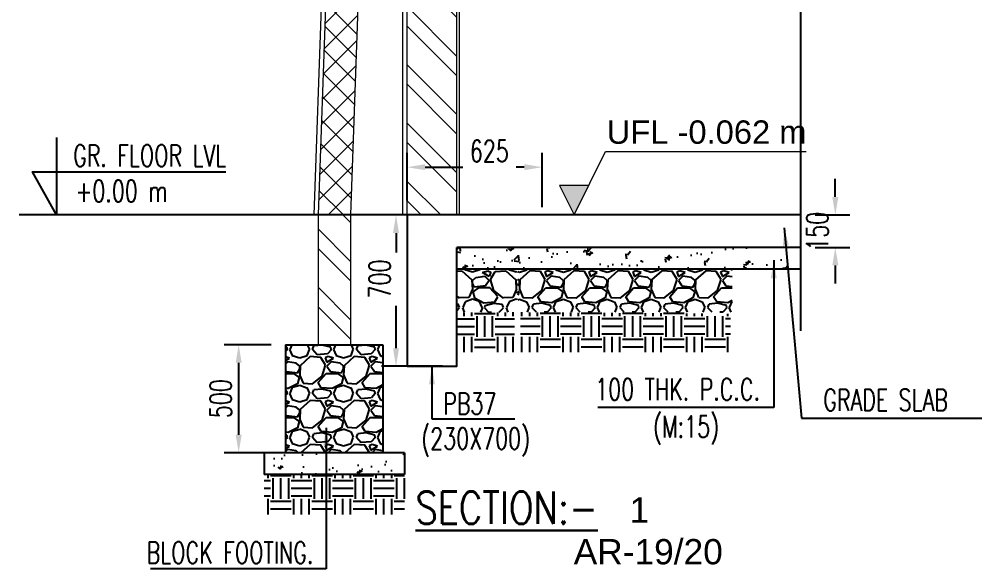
# Model space of a CAD drawing. Header units: millimetres. Extents: x 2659630 to 6742168, y -2425387 to -732288.
# Drawn here: x 3322277 to 3335629, y -1210791 to -1203169 of the extents above; entities that cross this region are included whole.
import ezdxf
from ezdxf.enums import TextEntityAlignment as Align

# ---------------------------------------------------------------- set-up
doc = ezdxf.new("R2010")
doc.units = ezdxf.units.MM
doc.header["$PDMODE"] = 35
doc.header["$PDSIZE"] = -25
for name, color, linetype in [('A-EARTH FILL', 1, 'Continuous'), ('A-RCC LINE', 6, 'Continuous'), ('A-RUBBLE', 1, 'Continuous'), ('S-BEAM NO', 3, 'Continuous'), ('S-BEAM OUTER', 4, 'Continuous'), ('S-BRECK LINE', 8, 'Continuous'), ('S-CONCRET LINE', 4, 'Continuous'), ('S-DIM-1', 5, 'Continuous'), ('S-LEVEL SECTION', 3, 'Continuous'), ('S-PCC', 9, 'Continuous'), ('S-TITIL', 6, 'Continuous')]:
    doc.layers.add(name, color=color, linetype=linetype)
for name, color, linetype, lineweight in [('A-PLASTER', 50, 'Continuous', 0), ('A-WALL', 113, 'Continuous', 9), ('A-WALL-PATT', 111, 'Continuous', 0), ('elevation 02', 2, 'Continuous', 9), ('G-ANNO-DIMS', 111, 'Continuous', 9), ('G-ANNO-SYMB', 111, 'Continuous', 9)]:
    doc.layers.add(name, color=color, linetype=linetype, lineweight=lineweight)
doc.styles.add('Arial_1', font='arial.ttf', dxfattribs={"height": 98.353293})
doc.styles.add('Arial_5', font='arial.ttf', dxfattribs={"height": 108.188623})
doc.styles.add('ROMANS', font='r.shx', dxfattribs={"width": 0.7})
doc.dimstyles.new('dim33.33', dxfattribs={"dimtxt": 250, "dimasz": 250, "dimexe": 200, "dimexo": 200, "dimgap": 100, "dimtad": 1, "dimdec": 0, "dimlfac": 0.333331, "dimzin": 0, "dimdsep": 46, "dimtxsty": 'ROMANS', "dimcen": 0, "dimclrd": 5, "dimclre": 5, "dimclrt": 4, "dimadec": 0, "dimazin": 0, "dimtfac": 1, "dimtdec": 0, "dimtix": 1, "dimtofl": 0, "dimtmove": 2, "dimatfit": 3, "dimfxl": 1, "dimtolj": 1, "dimtzin": 0, "dimlwd": -1, "dimlwe": -1, "dimarcsym": 0})
pattern_1 = [(45, (4251746.99, -1364390.2), (-168.3798, 168.3798), []), (135, (4251746.99, -1364390.2), (-168.3798, -168.3798), [])]
pattern_2 = [(135, (4251747, -1364390.2), (-404.11153, -404.11153), []), (135, (4251747, -1364120.8), (-404.11153, -404.11153), [])]
pattern_3 = [(90, (5864639.47, -1364450.2), (-285.75, 285.75), [285.75, -285.75]), (90, (5864532.32, -1364450.2), (-285.75, 285.75), [285.75, -285.75]), (90, (5864425.16, -1364450.2), (-285.75, 285.75), [285.75, -285.75]), (180, (5864389.44, -1364414.48), (-285.75, -285.75), [285.75, -285.75]), (180, (5864389.44, -1364307.32), (-285.75, -285.75), [285.75, -285.75]), (180, (5864389.44, -1364200.17), (-285.75, -285.75), [285.75, -285.75])]
pattern_4 = [(228.012787, (2868183.29, -1363840.6), (-4876.8000004, -5486.3999997), [82.01315, -8119.3161]), (184.969741, (2868128.425, -1363901.56), (7315.1999971, 609.6000347), [140.7371, -13932.9717]), (132.510447, (2867988.217, -1363913.75), (6096.0000026, -6705.5999977), [99.2356, -9824.3335]), (267.273689, (2867750.473, -1364066.15), (609.6000013, 12192), [128.1611, -12687.945]), (292.833654, (2867744.377, -1364194.167), (-3048.0000003, 7315.1999999), [125.6721, -12441.55386]), (357.273689, (2867793.145, -1364309.99), (-12192, 609.6000013), [128.1611, -12687.945]), (37.6942405, (2867921.161, -1364316.087), (-7924.7999996, -6096.0000005), [169.4865, -16779.1477]), (72.2553284, (2868055.273, -1364212.455), (4267.2000011, 13411.1999996), [160.0127, -15841.2616]), (121.4295656, (2868104.041, -1364060.055), (-4876.8000007, 7924.7999996), [128.5951, -12730.931]), (175.236358, (2868036.985, -1363950.327), (6705.6, -609.600001), [146.8112, -7193.7449]), (222.397438, (2867890.681, -1363938.135), (-7315.1999998, -6705.60000026), [189.8587, -18796.0254]), (138.814075, (2868353.98, -1364072.247), (-4267.2, 3657.6), [64.8011, -6415.3358]), (171.4692344, (2868305.21, -1364029.575), (7924.8000002, -1219.1999986), [123.2837, -12205.11336]), (225, (2868183.3, -1364011.3), (0, -609.6), [86.21024, -775.89435]), (203.19859, (2868140.62, -1363938.135), (3048, 1219.2), [46.4259, -4596.1494]), (291.80141, (2868097.95, -1363956.42), (-609.6, 1828.8), [65.65575, -3217.1407]), (30.963757, (2868122.33, -1364017.38), (1828.8, 1219.2), [106.6367, -3447.91156]), (161.56505, (2868213.77, -1363962.52), (1219.2, -609.6), [77.1089, -1850.61555]), (16.38954, (2867744.377, -1363956.423), (6096, 1828.8), [108.0211, -10694.1184]), (70.346176, (2867848.01, -1363925.943), (-2438.4000002, -6705.6), [90.62375, -8971.73176]), (293.19859, (2868213.77, -1363840.6), (-1219.2, 3048), [92.8512, -4549.72406]), (343.61046, (2868250.345, -1363925.943), (-6096.0000001, 1828.7999996), [108.0211, -10694.1184]), (339.443955, (2867744.38, -1364334.375), (-3048, 1219.2), [104.16845, -5104.2562]), (294.775141, (2867841.913, -1364370.95), (-3048.0000036, 6705.5999984), [87.2813, -8640.8624]), (66.80141, (2868219.865, -1364450.2), (1219.2, 3048), [92.8512, -4549.72406]), (17.354025, (2868256.44, -1364364.855), (-7924.7999998, -2438.4000005), [102.18786, -10116.5702]), (69.443955, (2867921.16, -1364450.2), (-1219.2, -3048), [52.0842, -5156.34046]), (101.309932, (2868183.29, -1364450.2), (-609.6, 2438.4), [31.0835, -3077.2788]), (165.963757, (2868177.2, -1364419.72), (1828.8, -609.6), [125.6721, -2387.7731]), (186.009006, (2868055.273, -1364389.24), (6096, 609.6000003), [116.4641, -11529.9276]), (303.690068, (2868122.33, -1364072.25), (-609.6, 1219.2), [87.9177, -2110.0263]), (353.1572266, (2868171.097, -1364145.4), (10363.2000001, -1219.1999995), [153.4936, -15195.8422]), (60.945396, (2868323.5, -1364163.687), (-2438.4, -4267.2), [62.762, -6213.45416]), (90, (2868354, -1364108.8), (-609.6, 609.6), [36.576, -573.024]), (120.256437, (2868043.08, -1364370.95), (2438.3999997, -4267.2), [84.6881, -8384.1458]), (48.012787, (2868000.41, -1364297.8), (4876.8000004, 5486.3999996), [164.0263, -8037.3029]), (0, (2868110.14, -1364175.9), (609.6, 609.6), [158.496, -451.104]), (325.3048465, (2868268.633, -1364175.88), (6096.0000023, -4267.1999967), [96.3863, -9542.236]), (254.054604, (2868347.88, -1364230.74), (-609.6, -2438.4), [88.759, -4349.196]), (207.6459754, (2868323.497, -1364316.087), (-11582.4000004, -6095.9999992), [144.5148, -14306.99146]), (175.426079, (2868195.481, -1364383.143), (-7924.8, 609.6), [152.8871, -15135.80315])]
pattern_5 = [(50, (-6034218.6, 1273075.33), (546.554007, -47.817257), [57.15, -628.65]), (355, (-6034218.6, 1273075.33), (-105.728478, 573.16993), [45.72, -502.92]), (100.451, (-6034173.05, 1273071.34), (440.827505, 525.350063), [48.57, -534.27]), (46.1842, (-6034218.6, 1273227.7), (813.237123, -126.126984), [85.725, -942.975]), (96.6356, (-6034150.8, 1273217.2), (712.212703, 742.27667), [72.855, -801.405]), (351.184, (-6034218.6, 1273227.7), (712.21382, 742.27535), [68.58, -754.38]), (21, (-6034142.4, 1273189.63), (454.84464, -306.796556), [57.15, -628.65]), (326, (-6034142.4, 1273189.63), (185.406085, 552.563898), [45.72, -502.92]), (71.4514, (-6034104.5, 1273164.06), (640.249472, 245.768573), [48.57, -534.27]), (37.5, (-6034218.6, 1273075.33), (9.2658098, 253.6651166), [0, -496.824, 0, -510.54, 0, -504.825]), (7.5, (-6034218.6, 1273075.33), (200.4589875, 300.5417245), [0, -291.084, 0, -485.394, 0, -192.405]), (327.5, (-6034388.52, 1273075.33), (406.7717855, -17.186232), [0, -190.5, 0, -594.36, 0, -788.67]), (317.5, (-6034464.72, 1273075.33), (444.387544, 76.279473), [0, -247.65, 0, -394.716, 0, -560.07])]

# ---------------------------------------------------------------- blocks, each defined once
blk = doc.blocks.new('*D2123')
at = {"layer": 'Defpoints', "color": 0, "ltscale": 2500}
for p in [(3333120, -1205884), (3333120, -1206334), (3333598, -1206334)]:
    blk.add_point(p, dxfattribs=at)
at = {"layer": 'S-DIM-1', "color": 5}
for p, q in [((3333598, -1205634), (3333598, -1205384)), ((3333320, -1205884), (3333798, -1205884)), ((3333320, -1206334), (3333798, -1206334)), ((3333598, -1206584), (3333598, -1206834))]:
    blk.add_line(p, q, dxfattribs=at)
at = {"layer": 'S-DIM-1', "color": 5, "ltscale": 2500}
for points in [[(3333556, -1205634), (3333640, -1205634), (3333598, -1205884)], [(3333640, -1206584), (3333556, -1206584), (3333598, -1206334)]]:
    blk.add_solid(points, dxfattribs=at)
at = {"layer": 'S-DIM-1', "color": 4, "ltscale": 2500, "insert": (3333348, -1206109), "char_height": 250, "attachment_point": 5, "rotation": 90, "style": 'ROMANS'}
blk.add_mtext('\\A1;{\\H1.2x;150}', dxfattribs=at)
blk = doc.blocks.new('Spot section')
at = {"layer": 'G-ANNO-DIMS'}
h = blk.add_hatch(color=256, dxfattribs=at)
h.dxf.hatch_style = 1
h.paths.add_polyline_path([(0, 135.6), (67.3, 0), (134.5, 135.6)])
blk.add_lwpolyline([(134.5, 135.6), (0, 135.6), (67.3, 0), (213.2, 294.3), (1141.2, 294.3)], dxfattribs=at)
blk = doc.blocks.new('*D2122')
at = {"layer": 'Defpoints', "color": 0, "ltscale": 2500}
for p in [(3333120, -1205884), (3333120, -1206334), (3333598, -1206334)]:
    blk.add_point(p, dxfattribs=at)
at = {"layer": 'S-DIM-1', "color": 5}
for p, q in [((3333598, -1205634), (3333598, -1205384)), ((3333320, -1205884), (3333798, -1205884)), ((3333320, -1206334), (3333798, -1206334)), ((3333598, -1206584), (3333598, -1206834))]:
    blk.add_line(p, q, dxfattribs=at)
at = {"layer": 'S-DIM-1', "color": 5, "ltscale": 2500}
for points in [[(3333556, -1205634), (3333640, -1205634), (3333598, -1205884)], [(3333640, -1206584), (3333556, -1206584), (3333598, -1206334)]]:
    blk.add_solid(points, dxfattribs=at)
at = {"layer": 'S-DIM-1', "color": 4, "ltscale": 2500, "insert": (3333348, -1206109), "char_height": 250, "attachment_point": 5, "rotation": 90, "style": 'ROMANS'}
blk.add_mtext('\\A1;{\\H1.2x;150}', dxfattribs=at)
blk = doc.blocks.new('*D2121')
at = {"layer": 'Defpoints', "color": 0, "ltscale": 2500}
for p in [(3329533, -1205221), (3327658, -1205884), (3329533, -1205974)]:
    blk.add_point(p, dxfattribs=at)
at = {"layer": 'S-DIM-1', "color": 5}
for p, q in [((3327658, -1205684), (3327658, -1205021)), ((3329533, -1205774), (3329533, -1205021)), ((3327908, -1205221), (3328429, -1205221)), ((3329283, -1205221), (3329169, -1205221))]:
    blk.add_line(p, q, dxfattribs=at)
at = {"layer": 'S-DIM-1', "color": 5, "ltscale": 2500}
for points in [[(3327908, -1205179), (3327908, -1205262), (3327658, -1205221)], [(3329283, -1205262), (3329283, -1205179), (3329533, -1205221)]]:
    blk.add_solid(points, dxfattribs=at)
at = {"layer": 'S-DIM-1', "color": 4, "ltscale": 2500, "insert": (3328799, -1204996), "char_height": 250, "attachment_point": 5, "style": 'ROMANS'}
blk.add_mtext('\\A1;{\\H1.2x;625}', dxfattribs=at)
blk = doc.blocks.new('*D2120')
at = {"layer": 'Defpoints', "color": 0, "ltscale": 2500}
for p in [(3328348, -1205884), (3327504, -1207983), (3328348, -1207983)]:
    blk.add_point(p, dxfattribs=at)
at = {"layer": 'S-DIM-1', "color": 5}
for p, q in [((3328148, -1205884), (3327304, -1205884)), ((3327504, -1206134), (3327504, -1206402)), ((3327504, -1207733), (3327504, -1207142)), ((3328148, -1207983), (3327304, -1207983))]:
    blk.add_line(p, q, dxfattribs=at)
at = {"layer": 'S-DIM-1', "color": 5, "ltscale": 2500}
for points in [[(3327545, -1206134), (3327462, -1206134), (3327504, -1205884)], [(3327462, -1207733), (3327545, -1207733), (3327504, -1207983)]]:
    blk.add_solid(points, dxfattribs=at)
at = {"layer": 'S-DIM-1', "color": 4, "ltscale": 2500, "insert": (3327279, -1206772), "char_height": 250, "attachment_point": 5, "rotation": 90, "style": 'ROMANS'}
blk.add_mtext('\\A1;{\\H1.2x;700}', dxfattribs=at)
blk = doc.blocks.new('*D2117')
at = {"layer": 'Defpoints', "color": 0, "ltscale": 2500}
for p in [(3329533, -1205221), (3327658, -1205884), (3329533, -1205974)]:
    blk.add_point(p, dxfattribs=at)
at = {"layer": 'S-DIM-1', "color": 5}
for p, q in [((3327658, -1205684), (3327658, -1205021)), ((3329533, -1205774), (3329533, -1205021)), ((3327908, -1205221), (3328429, -1205221)), ((3329283, -1205221), (3329169, -1205221))]:
    blk.add_line(p, q, dxfattribs=at)
at = {"layer": 'S-DIM-1', "color": 5, "ltscale": 2500}
for points in [[(3327908, -1205179), (3327908, -1205262), (3327658, -1205221)], [(3329283, -1205262), (3329283, -1205179), (3329533, -1205221)]]:
    blk.add_solid(points, dxfattribs=at)
at = {"layer": 'S-DIM-1', "color": 4, "ltscale": 2500, "insert": (3328799, -1204996), "char_height": 250, "attachment_point": 5, "style": 'ROMANS'}
blk.add_mtext('\\A1;{\\H1.2x;625}', dxfattribs=at)
blk = doc.blocks.new('*D2114')
at = {"layer": 'Defpoints', "color": 0, "ltscale": 2500}
for p in [(3333120, -1205884), (3333120, -1206334), (3333598, -1206334)]:
    blk.add_point(p, dxfattribs=at)
at = {"layer": 'S-DIM-1', "color": 5}
for p, q in [((3333598, -1205634), (3333598, -1205384)), ((3333320, -1205884), (3333798, -1205884)), ((3333320, -1206334), (3333798, -1206334)), ((3333598, -1206584), (3333598, -1206834))]:
    blk.add_line(p, q, dxfattribs=at)
at = {"layer": 'S-DIM-1', "color": 5, "ltscale": 2500}
for points in [[(3333556, -1205634), (3333640, -1205634), (3333598, -1205884)], [(3333640, -1206584), (3333556, -1206584), (3333598, -1206334)]]:
    blk.add_solid(points, dxfattribs=at)
at = {"layer": 'S-DIM-1', "color": 4, "ltscale": 2500, "insert": (3333348, -1206109), "char_height": 250, "attachment_point": 5, "rotation": 90, "style": 'ROMANS'}
blk.add_mtext('\\A1;{\\H1.2x;150}', dxfattribs=at)
blk = doc.blocks.new('*D2111')
at = {"layer": 'Defpoints', "color": 0, "ltscale": 2500}
for p in [(3329533, -1205221), (3327658, -1205884), (3329533, -1205974)]:
    blk.add_point(p, dxfattribs=at)
at = {"layer": 'S-DIM-1', "color": 5}
for p, q in [((3327658, -1205684), (3327658, -1205021)), ((3329533, -1205774), (3329533, -1205021)), ((3327908, -1205221), (3328429, -1205221)), ((3329283, -1205221), (3329169, -1205221))]:
    blk.add_line(p, q, dxfattribs=at)
at = {"layer": 'S-DIM-1', "color": 5, "ltscale": 2500}
for points in [[(3327908, -1205179), (3327908, -1205262), (3327658, -1205221)], [(3329283, -1205262), (3329283, -1205179), (3329533, -1205221)]]:
    blk.add_solid(points, dxfattribs=at)
at = {"layer": 'S-DIM-1', "color": 4, "ltscale": 2500, "insert": (3328799, -1204996), "char_height": 250, "attachment_point": 5, "style": 'ROMANS'}
blk.add_mtext('\\A1;{\\H1.2x;625}', dxfattribs=at)
blk = doc.blocks.new('*D2124')
at = {"layer": 'Defpoints', "color": 0, "ltscale": 2500}
for p in [(3325973, -1207683), (3325321, -1209183), (3325973, -1209183)]:
    blk.add_point(p, dxfattribs=at)
at = {"layer": 'S-DIM-1', "color": 5}
for p, q in [((3325773, -1207683), (3325121, -1207683)), ((3325321, -1207933), (3325321, -1208933)), ((3325773, -1209183), (3325121, -1209183))]:
    blk.add_line(p, q, dxfattribs=at)
at = {"layer": 'S-DIM-1', "color": 5, "ltscale": 2500}
for points in [[(3325363, -1207933), (3325280, -1207933), (3325321, -1207683)], [(3325280, -1208933), (3325363, -1208933), (3325321, -1209183)]]:
    blk.add_solid(points, dxfattribs=at)
at = {"layer": 'S-DIM-1', "color": 4, "ltscale": 2500, "insert": (3325071, -1208433), "char_height": 250, "attachment_point": 5, "rotation": 90, "style": 'ROMANS'}
blk.add_mtext('\\A1;{\\H1.2x;500}', dxfattribs=at)

msp = doc.modelspace()

# ---------------------------------------------------------------- hatches: boundary and pattern name
at = {"layer": 'A-EARTH FILL'}
h = msp.add_hatch(dxfattribs=at)
h.set_pattern_fill('EARTH', color=256, scale=45, angle=90)
h.set_pattern_definition([(90, (793740.93, -1364450.2), (285.75, 285.75), [285.75, -285.75]), (90, (793848.08, -1364450.2), (285.75, 285.75), [285.75, -285.75]), (90, (793955.24, -1364450.2), (285.75, 285.75), [285.75, -285.75]), (0, (793990.96, -1364414.48), (285.75, -285.75), [285.75, -285.75]), (0, (793990.96, -1364307.32), (285.75, -285.75), [285.75, -285.75]), (0, (793990.96, -1364200.17), (285.75, -285.75), [285.75, -285.75])])
h.paths.add_polyline_path([(3328347.969, -1207239.604), (3329147.975, -1207233.972), (3329147.975, -1207787.318), (3328347.969, -1207787.318)])
h = msp.add_hatch(dxfattribs=at)
h.set_pattern_fill('EARTH', color=256, scale=45, angle=90)
h.set_pattern_definition(pattern_3)
h.paths.add_polyline_path([(3332142.424, -1207787.318), (3332142.424, -1207254.458), (3329232.424, -1207233.972), (3329232.424, -1207787.318)])
h = msp.add_hatch(dxfattribs=at)
h.set_pattern_fill('EARTH', color=256, scale=45, angle=90)
h.set_pattern_definition(pattern_3)
h.paths.add_polyline_path([(3332142.424, -1207787.318), (3332142.424, -1207254.458), (3329232.424, -1207233.972), (3329232.424, -1207787.318)])
h = msp.add_hatch(dxfattribs=at)
h.set_pattern_fill('EARTH', color=256, scale=45, angle=90)
h.set_pattern_definition(pattern_3)
h.paths.add_polyline_path([(3332142.424, -1207787.318), (3332142.424, -1207254.458), (3329232.424, -1207233.972), (3329232.424, -1207787.318)])
h = msp.add_hatch(dxfattribs=at)
h.set_pattern_fill('EARTH', color=256, scale=45, angle=90)
h.set_pattern_definition([(90, (5859188.36, -1366699.26), (-285.75, 285.75), [285.75, -285.75]), (90, (5859081.2, -1366699.26), (-285.75, 285.75), [285.75, -285.75]), (90, (5858974.05, -1366699.26), (-285.75, 285.75), [285.75, -285.75]), (180, (5858938.33, -1366663.54), (-285.75, -285.75), [285.75, -285.75]), (180, (5858938.33, -1366556.4), (-285.75, -285.75), [285.75, -285.75]), (180, (5858938.33, -1366449.23), (-285.75, -285.75), [285.75, -285.75])])
h.paths.add_polyline_path([(3327623.352, -1209483.036), (3325673.081, -1209483.036), (3325673.081, -1210036.381), (3327623.352, -1210036.381)])
at = {"layer": 'A-RUBBLE'}
h = msp.add_hatch(dxfattribs=at)
h.set_pattern_fill('GRAVEL', color=256, scale=24, angle=180)
h.set_pattern_definition([(311.987213, (3790197.11, -1363840.6), (4876.8000004, -5486.3999997), [82.01315, -8119.3161]), (355.030259, (3790251.973, -1363901.56), (-7315.1999971, 609.6000347), [140.7371, -13932.9717]), (47.489553, (3790392.18, -1363913.75), (-6096.0000026, -6705.5999977), [99.2356, -9824.3335]), (272.726311, (3790629.925, -1364066.15), (-609.6000013, 12192), [128.1611, -12687.945]), (247.166346, (3790636.02, -1364194.167), (3048.0000003, 7315.1999999), [125.6721, -12441.55386]), (182.726311, (3790587.253, -1364309.99), (12192, 609.6000013), [128.1611, -12687.945]), (142.3057595, (3790459.237, -1364316.087), (7924.7999996, -6096.0000005), [169.4865, -16779.1477]), (107.7446716, (3790325.125, -1364212.455), (-4267.2000011, 13411.1999996), [160.0127, -15841.2616]), (58.5704344, (3790276.357, -1364060.055), (4876.8000007, 7924.7999996), [128.5951, -12730.931]), (4.763642, (3790343.413, -1363950.327), (-6705.6, -609.600001), [146.8112, -7193.7449]), (317.602562, (3790489.717, -1363938.135), (7315.1999998, -6705.60000026), [189.8587, -18796.0254]), (41.185925, (3790026.42, -1364072.247), (4267.2, 3657.6), [64.8011, -6415.3358]), (8.5307656, (3790075.19, -1364029.575), (-7924.8000002, -1219.1999986), [123.2837, -12205.11336]), (315, (3790197.1, -1364011.3), (0, -609.6), [86.21024, -775.89435]), (336.80141, (3790239.78, -1363938.135), (-3048, 1219.2), [46.4259, -4596.1494]), (248.19859, (3790282.45, -1363956.42), (609.6, 1828.8), [65.65575, -3217.1407]), (149.036243, (3790258.07, -1364017.38), (-1828.8, 1219.2), [106.6367, -3447.91156]), (18.43495, (3790166.63, -1363962.52), (-1219.2, -609.6), [77.1089, -1850.61555]), (163.61046, (3790636.02, -1363956.423), (-6096, 1828.8), [108.0211, -10694.1184]), (109.653824, (3790532.39, -1363925.943), (2438.4000002, -6705.6), [90.62375, -8971.7318]), (246.80141, (3790166.63, -1363840.6), (1219.2, 3048), [92.8512, -4549.72406]), (196.38954, (3790130.053, -1363925.943), (6096.0000001, 1828.7999996), [108.0211, -10694.1184]), (200.556045, (3790636.02, -1364334.375), (3048, 1219.2), [104.16845, -5104.2562]), (245.224859, (3790538.485, -1364370.95), (3048.0000036, 6705.5999984), [87.2813, -8640.8624]), (113.19859, (3790160.53, -1364450.2), (-1219.2, 3048), [92.8512, -4549.72406]), (162.645975, (3790123.957, -1364364.855), (7924.7999998, -2438.4000005), [102.18786, -10116.5702]), (110.556045, (3790459.24, -1364450.2), (1219.2, -3048), [52.0842, -5156.34046]), (78.690068, (3790197.11, -1364450.2), (609.6, 2438.4), [31.0835, -3077.2788]), (14.036243, (3790203.2, -1364419.72), (-1828.8, -609.6), [125.6721, -2387.7731]), (353.990994, (3790325.125, -1364389.24), (-6096, 609.6000003), [116.4641, -11529.9276]), (236.309932, (3790258.07, -1364072.25), (609.6, 1219.2), [87.9177, -2110.0263]), (186.8427734, (3790209.301, -1364145.4), (-10363.2000001, -1219.1999995), [153.4936, -15195.8422]), (119.054604, (3790056.9, -1364163.687), (2438.4, -4267.2), [62.762, -6213.45416]), (90, (3790026.4, -1364108.8), (609.6, 609.6), [36.576, -573.024]), (59.743563, (3790337.317, -1364370.95), (-2438.3999997, -4267.2), [84.6881, -8384.1458]), (131.987212, (3790379.99, -1364297.8), (-4876.8000004, 5486.3999996), [164.0263, -8037.3029]), (180, (3790270.26, -1364175.9), (-609.6, 609.6), [158.496, -451.104]), (214.6951535, (3790111.765, -1364175.88), (-6096.0000023, -4267.1999967), [96.3863, -9542.236]), (285.945396, (3790032.52, -1364230.74), (609.6, -2438.4), [88.759, -4349.196]), (332.3540246, (3790056.9, -1364316.087), (11582.4000004, -6095.9999992), [144.5148, -14306.99146]), (4.573921, (3790184.917, -1364383.143), (7924.8, 609.6), [152.8871, -15135.80315])])
h.paths.add_polyline_path([(3328347.969, -1206633.972), (3329184.42, -1206633.972), (3329184.42, -1207233.972), (3328347.969, -1207233.972)])
h = msp.add_hatch(dxfattribs=at)
h.set_pattern_fill('GRAVEL', color=256, scale=24)
h.set_pattern_definition(pattern_4)
h.paths.add_polyline_path([(3332165.979, -1206633.972), (3329195.979, -1206633.972), (3329195.979, -1207233.972), (3332165.979, -1207233.972)])
h = msp.add_hatch(dxfattribs=at)
h.set_pattern_fill('GRAVEL', color=256, scale=24)
h.set_pattern_definition(pattern_4)
h.paths.add_polyline_path([(3332165.979, -1206633.972), (3329195.979, -1206633.972), (3329195.979, -1207233.972), (3332165.979, -1207233.972)])
h = msp.add_hatch(dxfattribs=at)
h.set_pattern_fill('GRAVEL', color=256, scale=24)
h.set_pattern_definition(pattern_4)
h.paths.add_polyline_path([(3332165.979, -1206633.972), (3329195.979, -1206633.972), (3329195.979, -1207233.972), (3332165.979, -1207233.972)])
h = msp.add_hatch(dxfattribs=at)
h.set_pattern_fill('GRAVEL', color=256, scale=24)
h.set_pattern_definition([(228.012787, (2868183.29, -1365639.663), (-4876.8000004, -5486.3999997), [82.01315, -8119.3161]), (184.969741, (2868128.425, -1365700.623), (7315.1999971, 609.6000347), [140.7371, -13932.9717]), (132.510447, (2867988.217, -1365712.815), (6096.0000026, -6705.5999977), [99.2356, -9824.3335]), (267.273689, (2867750.473, -1365865.215), (609.6000013, 12192), [128.1611, -12687.945]), (292.833654, (2867744.377, -1365993.23), (-3048.0000003, 7315.1999999), [125.6721, -12441.55386]), (357.273689, (2867793.145, -1366109.055), (-12192, 609.6000013), [128.1611, -12687.945]), (37.6942405, (2867921.161, -1366115.15), (-7924.7999996, -6096.0000005), [169.4865, -16779.1477]), (72.2553284, (2868055.273, -1366011.519), (4267.2000011, 13411.1999996), [160.0127, -15841.2616]), (121.4295656, (2868104.041, -1365859.12), (-4876.8000007, 7924.7999996), [128.5951, -12730.931]), (175.236358, (2868036.985, -1365749.39), (6705.6, -609.600001), [146.8112, -7193.7449]), (222.397438, (2867890.681, -1365737.199), (-7315.1999998, -6705.60000026), [189.8587, -18796.0254]), (138.814075, (2868353.98, -1365871.31), (-4267.2, 3657.6), [64.8011, -6415.3358]), (171.4692344, (2868305.21, -1365828.64), (7924.8000002, -1219.1999986), [123.2837, -12205.11336]), (225, (2868183.3, -1365810.35), (0, -609.6), [86.21024, -775.89435]), (203.19859, (2868140.62, -1365737.2), (3048, 1219.2), [46.4259, -4596.1494]), (291.80141, (2868097.95, -1365755.49), (-609.6, 1828.8), [65.65575, -3217.1407]), (30.963757, (2868122.33, -1365816.45), (1828.8, 1219.2), [106.6367, -3447.91156]), (161.56505, (2868213.77, -1365761.58), (1219.2, -609.6), [77.1089, -1850.61555]), (16.38954, (2867744.377, -1365755.487), (6096, 1828.8), [108.0211, -10694.1184]), (70.346176, (2867848.01, -1365725.007), (-2438.4000002, -6705.6), [90.62375, -8971.7318]), (293.19859, (2868213.77, -1365639.66), (-1219.2, 3048), [92.8512, -4549.72406]), (343.61046, (2868250.345, -1365725.007), (-6096.0000001, 1828.7999996), [108.0211, -10694.1184]), (339.443955, (2867744.38, -1366133.44), (-3048, 1219.2), [104.16845, -5104.2562]), (294.775141, (2867841.913, -1366170.015), (-3048.0000036, 6705.5999984), [87.2813, -8640.8624]), (66.80141, (2868219.865, -1366249.26), (1219.2, 3048), [92.8512, -4549.72406]), (17.354025, (2868256.44, -1366163.92), (-7924.7999998, -2438.4000005), [102.18786, -10116.5702]), (69.443955, (2867921.16, -1366249.26), (-1219.2, -3048), [52.0842, -5156.34046]), (101.309932, (2868183.29, -1366249.26), (-609.6, 2438.4), [31.0835, -3077.2788]), (165.963757, (2868177.2, -1366218.78), (1828.8, -609.6), [125.6721, -2387.7731]), (186.009006, (2868055.273, -1366188.303), (6096, 609.6000003), [116.4641, -11529.9276]), (303.690068, (2868122.33, -1365871.31), (-609.6, 1219.2), [87.9177, -2110.0263]), (353.1572266, (2868171.097, -1365944.463), (10363.2000001, -1219.1999995), [153.4936, -15195.8422]), (60.945396, (2868323.5, -1365962.75), (-2438.4, -4267.2), [62.762, -6213.45416]), (90, (2868354, -1365907.9), (-609.6, 609.6), [36.576, -573.024]), (120.256437, (2868043.08, -1366170.015), (2438.3999997, -4267.2), [84.6881, -8384.1458]), (48.012787, (2868000.41, -1366096.863), (4876.8000004, 5486.3999996), [164.0263, -8037.3029]), (0, (2868110.14, -1365974.94), (609.6, 609.6), [158.496, -451.104]), (325.3048465, (2868268.633, -1365974.943), (6096.0000023, -4267.1999967), [96.3863, -9542.236]), (254.054604, (2868347.88, -1366029.81), (-609.6, -2438.4), [88.759, -4349.196]), (207.6459754, (2868323.497, -1366115.15), (-11582.4000004, -6095.9999992), [144.5148, -14306.99146]), (175.426079, (2868195.481, -1366182.207), (-7924.8, 609.6), [152.8871, -15135.80315])])
h.paths.add_polyline_path([(3327323.352, -1209183.036), (3327323.352, -1207683.036), (3326423.073, -1207683.036), (3325973.081, -1207683.036), (3325973.081, -1209183.036)])
at = {"layer": 'A-WALL-PATT'}
h = msp.add_hatch(dxfattribs=at)
h.set_pattern_fill('ANSI37', color=256, scale=75, style=0)
h.set_pattern_definition(pattern_1)
h.paths.add_polyline_path([(3326720.987, -1197432.858, -0.373488984), (3326887.673, -1197294.971), (3326961.196, -1197294.971, 0.141942342), (3327172.612, -1197394.691), (3327118.703, -1198923.969), (3326668.423, -1198923.969)])
h.paths.add_polyline_path([(3326569.437, -1201731.971), (3327019.717, -1201731.971), (3327118.703, -1198923.969), (3326668.423, -1198923.969)])
h.paths.add_polyline_path([(3327009.141, -1202031.971), (3326558.862, -1202031.971), (3326423.073, -1205883.972), (3326873.352, -1205883.972)])
h = msp.add_hatch(dxfattribs=at)
h.set_pattern_fill('ANSI37', color=256, scale=75, style=0)
h.set_pattern_definition(pattern_1)
h.paths.add_polyline_path([(3326720.987, -1197432.858, -0.373488984), (3326887.673, -1197294.971), (3326961.196, -1197294.971, 0.141942342), (3327172.612, -1197394.691), (3327118.703, -1198923.969), (3326668.423, -1198923.969)])
h.paths.add_polyline_path([(3326569.437, -1201731.971), (3327019.717, -1201731.971), (3327118.703, -1198923.969), (3326668.423, -1198923.969)])
h.paths.add_polyline_path([(3327009.141, -1202031.971), (3326558.862, -1202031.971), (3326423.073, -1205883.972), (3326873.352, -1205883.972)])
h = msp.add_hatch(dxfattribs=at)
h.set_pattern_fill('ANSI37', color=256, scale=75, style=0)
h.set_pattern_definition(pattern_1)
h.paths.add_polyline_path([(3326720.987, -1197432.858, -0.373488984), (3326887.673, -1197294.971), (3326961.196, -1197294.971, 0.141942342), (3327172.612, -1197394.691), (3327118.703, -1198923.969), (3326668.423, -1198923.969)])
h.paths.add_polyline_path([(3326569.437, -1201731.971), (3327019.717, -1201731.971), (3327118.703, -1198923.969), (3326668.423, -1198923.969)])
h.paths.add_polyline_path([(3327009.141, -1202031.971), (3326558.862, -1202031.971), (3326423.073, -1205883.972), (3326873.352, -1205883.972)])
h = msp.add_hatch(dxfattribs=at)
h.set_pattern_fill('ANSI32', color=256, scale=60, angle=90, style=0)
h.set_pattern_definition(pattern_2)
h.paths.add_polyline_path([(3327657.969, -1201731.971), (3328347.969, -1201731.971), (3328347.969, -1197879.971), (3327657.969, -1197879.971)])
h.paths.add_polyline_path([(3328347.969, -1202031.971), (3327657.969, -1202031.971), (3327657.969, -1205883.972), (3328347.969, -1205883.972)])
h = msp.add_hatch(dxfattribs=at)
h.set_pattern_fill('ANSI32', color=256, scale=60, angle=90, style=0)
h.set_pattern_definition(pattern_2)
h.paths.add_polyline_path([(3327657.969, -1201731.971), (3328347.969, -1201731.971), (3328347.969, -1197879.971), (3327657.969, -1197879.971)])
h.paths.add_polyline_path([(3328347.969, -1202031.971), (3327657.969, -1202031.971), (3327657.969, -1205883.972), (3328347.969, -1205883.972)])
h = msp.add_hatch(dxfattribs=at)
h.set_pattern_fill('ANSI32', color=256, scale=60, angle=90, style=0)
h.set_pattern_definition(pattern_2)
h.paths.add_polyline_path([(3327657.969, -1201731.971), (3328347.969, -1201731.971), (3328347.969, -1197879.971), (3327657.969, -1197879.971)])
h.paths.add_polyline_path([(3328347.969, -1202031.971), (3327657.969, -1202031.971), (3327657.969, -1205883.972), (3328347.969, -1205883.972)])
h = msp.add_hatch(dxfattribs=at)
h.set_pattern_fill('ANSI32', color=256, scale=60, angle=90, style=0)
h.set_pattern_definition([(135, (4252276.77, -1364390.2), (-404.11153, -404.11153), []), (135, (4252276.77, -1364120.8), (-404.11153, -404.11153), [])])
h.paths.add_polyline_path([(3326873.352, -1207682.804), (3326873.352, -1205883.972), (3326423.073, -1205883.972), (3326423.073, -1207682.804)])
at = {"layer": 'S-PCC'}
h = msp.add_hatch(dxfattribs=at)
h.set_pattern_fill('AR-CONC', color=256, scale=3, style=0)
h.set_pattern_definition(pattern_5)
h.paths.add_polyline_path([(3333120.499, -1206633.972), (3333120.499, -1206333.972), (3328347.969, -1206333.972), (3328347.969, -1206633.972)])
h = msp.add_hatch(dxfattribs=at)
h.set_pattern_fill('AR-CONC', color=256, scale=3, style=0)
h.set_pattern_definition(pattern_5)
h.paths.add_polyline_path([(3333120.499, -1206633.972), (3333120.499, -1206333.972), (3328347.969, -1206333.972), (3328347.969, -1206633.972)])
h = msp.add_hatch(dxfattribs=at)
h.set_pattern_fill('AR-CONC', color=256, scale=3, style=0)
h.set_pattern_definition(pattern_5)
h.paths.add_polyline_path([(3333120.499, -1206633.972), (3333120.499, -1206333.972), (3328347.969, -1206333.972), (3328347.969, -1206633.972)])
h = msp.add_hatch(dxfattribs=at)
h.set_pattern_fill('AR-CONC', color=256, scale=3, style=0)
h.set_pattern_definition([(50, (-6034218.6, 1271276.26), (546.554007, -47.817257), [57.15, -628.65]), (355, (-6034218.6, 1271276.26), (-105.728478, 573.16993), [45.72, -502.92]), (100.451, (-6034173.05, 1271272.3), (440.827505, 525.350063), [48.57, -534.27]), (46.1842, (-6034218.6, 1271428.66), (813.237123, -126.126984), [85.725, -942.975]), (96.6356, (-6034150.8, 1271418.15), (712.212703, 742.27667), [72.855, -801.405]), (351.184, (-6034218.6, 1271428.7), (712.21382, 742.27535), [68.58, -754.38]), (21, (-6034142.4, 1271390.56), (454.84464, -306.796556), [57.15, -628.65]), (326, (-6034142.4, 1271390.56), (185.406085, 552.563898), [45.72, -502.92]), (71.4514, (-6034104.5, 1271365), (640.249472, 245.768573), [48.57, -534.27]), (37.5, (-6034218.6, 1271276.26), (9.2658098, 253.6651166), [0, -496.824, 0, -510.54, 0, -504.825]), (7.5, (-6034218.6, 1271276.26), (200.4589875, 300.5417245), [0, -291.084, 0, -485.394, 0, -192.405]), (327.5, (-6034388.52, 1271276.26), (406.7717855, -17.186232), [0, -190.5, 0, -594.36, 0, -788.67]), (317.5, (-6034464.72, 1271276.26), (444.387544, 76.279473), [0, -247.65, 0, -394.716, 0, -560.07])])
h.paths.add_polyline_path([(3325673.081, -1209183.036), (3325673.081, -1209482.1), (3327623.352, -1209482.1), (3327623.352, -1209183.036)])

# ---------------------------------------------------------------- linework, layer by layer
at = {"layer": 'A-PLASTER'}
for p, q in [((3328383.969, -1205883.972), (3328383.969, -1197579.972, 0)), ((3328383.969, -1205883.972), (3328383.969, -1197579.972, 0)), ((3328383.969, -1205883.972), (3328383.969, -1197579.972, 0)), ((3327597.969, -1205883.972), (3327597.969, -1201731.971)), ((3327597.969, -1205883.972), (3327597.969, -1201731.971)), ((3327597.969, -1205883.972), (3327597.969, -1201731.971))]:
    msp.add_line(p, q, dxfattribs=at)
at = {"layer": 'A-RCC LINE'}
msp.add_lwpolyline([(3328347.969, -1205883.972), (3327657.969, -1205883.972)], dxfattribs=at)
msp.add_lwpolyline([(3328347.969, -1205883.972), (3327657.969, -1205883.972)], dxfattribs=at)
at = {"layer": 'A-WALL'}
for p, q in [((3328347.969, -1205883.972), (3328347.969, -1197879.971)), ((3328347.969, -1205883.972), (3328347.969, -1197879.971)), ((3328347.969, -1205883.972), (3328347.969, -1197879.971)), ((3327019.717, -1201731.971), (3326873.352, -1205883.972)), ((3327019.717, -1201731.971), (3326873.352, -1205883.972)), ((3327019.717, -1201731.971), (3326873.352, -1205883.972)), ((3327657.969, -1205883.972), (3327657.969, -1201731.971)), ((3327657.969, -1205883.972), (3327657.969, -1201731.971)), ((3327657.969, -1205883.972), (3327657.969, -1201731.971)), ((3326558.862, -1202031.971), (3326423.081, -1205883.74)), ((3326558.862, -1202031.971), (3326423.081, -1205883.74)), ((3326558.862, -1202031.971), (3326423.081, -1205883.74)), ((3326423.073, -1205883.972), (3326423.073, -1207682.804)), ((3326873.352, -1205883.972), (3326873.352, -1207682.804))]:
    msp.add_line(p, q, dxfattribs=at)
at = {"layer": 'elevation 02', "color": 2}
msp.add_line((3326659.122, -1197447.024), (3326362.802, -1205883.972), dxfattribs=at)
msp.add_line((3326659.122, -1197447.024), (3326362.802, -1205883.972), dxfattribs=at)
msp.add_line((3326659.122, -1197447.024), (3326362.802, -1205883.972), dxfattribs=at)
at = {"layer": 'S-BEAM OUTER'}
for points in [[(3328347.969, -1205883.972), (3327657.969, -1205883.972)], [(3327657.969, -1205883.972), (3327657.969, -1207983.036), (3328347.969, -1207983.036), (3328347.969, -1206333.972)], [(3327657.969, -1206333.972), (3327657.969, -1207983.036), (3328347.969, -1207983.036), (3328347.969, -1206333.972)], [(3327657.969, -1206333.972), (3327657.969, -1207983.036), (3328347.969, -1207983.036), (3328347.969, -1206333.972)]]:
    msp.add_lwpolyline(points, dxfattribs=at)
at = {"layer": 'S-BRECK LINE'}
msp.add_lwpolyline([(3333120.499, -1207491.473), (3333120.499, -1201254.222), (3333395.247, -1201254.222), (3332845.751, -1201028.59), (3333120.499, -1201028.59), (3333120.499, -1196166.091)], dxfattribs=at)
msp.add_lwpolyline([(3333120.499, -1207491.473), (3333120.499, -1201254.222), (3333395.247, -1201254.222), (3332845.751, -1201028.59), (3333120.499, -1201028.59), (3333120.499, -1196166.091)], dxfattribs=at)
msp.add_lwpolyline([(3333120.499, -1207491.473), (3333120.499, -1201254.222), (3333395.247, -1201254.222), (3332845.751, -1201028.59), (3333120.499, -1201028.59), (3333120.499, -1196166.091)], dxfattribs=at)
at = {"layer": 'S-CONCRET LINE'}
for p, q in [((3333120.499, -1205883.972), (3326423.073, -1205883.972)), ((3333120.499, -1205883.972), (3326423.073, -1205883.972)), ((3333120.499, -1205883.972), (3326423.073, -1205883.972)), ((3333120.499, -1206333.972), (3328347.969, -1206333.972)), ((3333120.499, -1206333.972), (3328347.969, -1206333.972)), ((3333120.499, -1206333.972), (3328347.969, -1206333.972)), ((3325973.081, -1207682.804), (3325973.081, -1209183.036)), ((3325973.081, -1207682.804), (3327323.352, -1207682.804)), ((3327323.352, -1207683.036), (3327323.352, -1209183.036)), ((3327623.352, -1209183.036), (3325673.081, -1209183.036)), ((3325673.081, -1209183.036), (3325673.081, -1209483.036)), ((3327623.352, -1209183.036), (3327623.352, -1209483.036)), ((3327623.352, -1209483.036), (3325673.081, -1209483.036))]:
    msp.add_line(p, q, dxfattribs=at)
at = {"layer": 'S-LEVEL SECTION'}
for p, q in [((3325973.081, -1205883.74), (3322277.338, -1205883.74)), ((3326423.073, -1205883.972), (3325973.081, -1205883.972)), ((3327623.352, -1209482.1), (3325673.081, -1209482.1)), ((3327623.352, -1209482.1), (3325673.081, -1209482.1))]:
    msp.add_line(p, q, dxfattribs=at)
msp.add_lwpolyline([(3322792.984, -1204811.225), (3322792.984, -1205883.972), (3322458.899, -1205283.684), (3325142.429, -1205283.684)], dxfattribs=at)
msp.add_lwpolyline([(3322792.984, -1204811.225), (3322792.984, -1205883.972), (3322458.899, -1205283.684), (3325142.429, -1205283.684)], dxfattribs=at)
msp.add_lwpolyline([(3322792.984, -1204811.225), (3322792.984, -1205883.972), (3322458.899, -1205283.684), (3325142.429, -1205283.684)], dxfattribs=at)
at = {"layer": 'S-PCC'}
msp.add_line((3333120.499, -1206633.972), (3328347.969, -1206633.972), dxfattribs=at)
msp.add_line((3333120.499, -1206633.972), (3328347.969, -1206633.972), dxfattribs=at)
msp.add_line((3333120.499, -1206633.972), (3328347.969, -1206633.972), dxfattribs=at)

# ---------------------------------------------------------------- block references
at = {"layer": 'G-ANNO-DIMS', "xscale": 3, "yscale": 3, "zscale": 3}
msp.add_blockref('Spot section', (3329771.786, -1205883.972), dxfattribs=at)
msp.add_blockref('Spot section', (3329771.786, -1205883.972), dxfattribs=at)
msp.add_blockref('Spot section', (3329771.786, -1205883.972), dxfattribs=at)

# ---------------------------------------------------------------- texts
at = {"layer": 'G-ANNO-DIMS', "insert": (3330426.663, -1204571.793), "char_height": 324.56587, "width": 3298.57178, "attachment_point": 1, "line_spacing_factor": 0.938532, "style": 'Arial_5'}
msp.add_mtext('UFL -0.062 m', dxfattribs=at)
msp.add_mtext('UFL -0.062 m', dxfattribs=at)
msp.add_mtext('UFL -0.062 m', dxfattribs=at)
at = {"layer": 'G-ANNO-SYMB', "attachment_point": 2, "line_spacing_factor": 0.938532, "style": 'Arial_1'}
for s, insert, char_height, width in [('1', (3330879.208, -1209801.143), 350.545, 325.02824), ('AR-19/20', (3331003.099, -1210379.337), 350.5449, 1714.95161)]:
    msp.add_mtext(s, dxfattribs=dict(at, insert=insert, char_height=char_height, width=width))
at = {"layer": 'S-BEAM NO', "style": 'ROMANS', "width": 0.7}
for s, p in [('PB37', (3328526.621, -1208499.451)), ('PB37', (3328526.621, -1208499.451)), ('PB37', (3328526.621, -1208499.451)), ('(230X700)', (3328608.272, -1208984.816)), ('(230X700)', (3328608.272, -1208984.816)), ('(230X700)', (3328608.272, -1208984.816))]:
    msp.add_text(s, height=300, dxfattribs=at).set_placement(p, align=Align.MIDDLE_CENTER)
at = {"layer": 'S-DIM-1', "color": 4, "ltscale": 2500, "char_height": 300, "attachment_point": 5, "rotation": 359.9999954, "style": 'ROMANS'}
for s, insert in [('{\\A1;100 THK. P.C.C.}', (3331409.703, -1208302.743)), ('{\\A1;100 THK. P.C.C.}', (3331409.703, -1208302.743)), ('{\\A1;100 THK. P.C.C.}', (3331409.703, -1208302.743)), ('{\\A1;GRADE SLAB }', (3334295.482, -1208449.27)), ('{\\A1;(M:15)}', (3331527.586, -1208868.847)), ('{\\A1;(M:15)}', (3331527.586, -1208868.847)), ('{\\A1;(M:15)}', (3331527.586, -1208868.847)), ('{\\A1;BLOCK FOOTING.}', (3325200.715, -1210567.386))]:
    msp.add_mtext(s, dxfattribs=dict(at, insert=insert))
at = {"layer": 'S-LEVEL SECTION', "char_height": 300, "attachment_point": 5, "line_spacing_factor": 0.938532, "style": 'ROMANS'}
for s, insert in [('GR. FLOOR LVL', (3324087.005, -1205060.325)), ('GR. FLOOR LVL', (3324087.005, -1205060.325)), ('GR. FLOOR LVL', (3324087.005, -1205060.325)), ('+0.00 m', (3323696.045, -1205552.574)), ('+0.00 m', (3323696.045, -1205552.574)), ('+0.00 m', (3323696.045, -1205552.574))]:
    msp.add_mtext(s, dxfattribs=dict(at, insert=insert))
at = {"layer": 'S-TITIL', "lineweight": 30, "style": 'ROMANS', "width": 0.8}
msp.add_text('%%USECTION:-', height=450, dxfattribs=at).set_placement((3327775.246, -1210169.755))
msp.add_text('%%USECTION:-', height=450, dxfattribs=at).set_placement((3327775.246, -1210169.755))

# ---------------------------------------------------------------- dimensions: what is measured, and where the dimension line sits
at = {"layer": 'S-DIM-1'}
for picture in ['*D2121', '*D2117', '*D2111']:
    dim = msp.add_linear_dim(base=(3329532.969, -1205220.542), p1=(3327657.969, -1205883.972), p2=(3329532.969, -1205973.972), text='{\\H1.2x;<>}', dimstyle='dim33.33', dxfattribs=at)
    dim.commit()
    dim.dimension.update_dxf_attribs({"geometry": picture, "text_midpoint": (3328799.047, -1204995.542), "dimtype": 160})
for base, p1, p2, picture, middle in [((3333597.921, -1206333.972), (3333120.499, -1205883.972), (3333120.499, -1206333.972), '*D2123', (3333347.921, -1206108.972)), ((3333597.921, -1206333.972), (3333120.499, -1205883.972), (3333120.499, -1206333.972), '*D2122', (3333347.921, -1206108.972)), ((3333597.921, -1206333.972), (3333120.499, -1205883.972), (3333120.499, -1206333.972), '*D2114', (3333347.921, -1206108.972)), ((3325321.391, -1209183.036), (3325973.081, -1207682.804), (3325973.081, -1209183.036), '*D2124', (3325071.391, -1208432.92))]:
    dim = msp.add_linear_dim(base=base, p1=p1, p2=p2, angle=90, text='{\\H1.2x;<>}', dimstyle='dim33.33', dxfattribs=at)
    dim.commit()
    dim.dimension.update_dxf_attribs({"geometry": picture, "text_midpoint": middle})
dim = msp.add_linear_dim(base=(3327503.802, -1207983.036), p1=(3328347.969, -1205883.972), p2=(3328347.969, -1207983.036), angle=90, text='{\\H1.2x;<>}', dimstyle='dim33.33', dxfattribs=at)
dim.commit()
dim.dimension.update_dxf_attribs({"geometry": '*D2120', "text_midpoint": (3327278.802, -1206771.599), "dimtype": 160})

# ---------------------------------------------------------------- leaders
for points in [[(3332889.52, -1206060.799), (3333129.161, -1208700.853), (3335629.421, -1208700.853)], [(3332744.082, -1206511.826), (3332744.082, -1208556.695), (3330305.229, -1208556.695)], [(3332744.082, -1206511.826), (3332744.082, -1208556.695), (3330305.229, -1208556.695)], [(3332744.082, -1206511.826), (3332744.082, -1208556.695), (3330305.229, -1208556.695)], [(3328002.969, -1207983.036), (3328002.969, -1208713.157), (3329151.021, -1208713.157)], [(3328002.969, -1207983.036), (3328002.969, -1208713.157), (3329151.021, -1208713.157)], [(3328002.969, -1207983.036), (3328002.969, -1208713.157), (3329151.021, -1208713.157)], [(3326535.094, -1208834.74), (3326535.094, -1210791.21), (3324096.241, -1210791.21)], [(3326535.094, -1208834.74), (3326535.094, -1210791.21), (3324096.241, -1210791.21)], [(3326535.094, -1208834.74), (3326535.094, -1210791.21), (3324096.241, -1210791.21)]]:
    msp.add_leader(points, dimstyle='dim33.33', dxfattribs=at)

doc.saveas('drawing.dxf')
